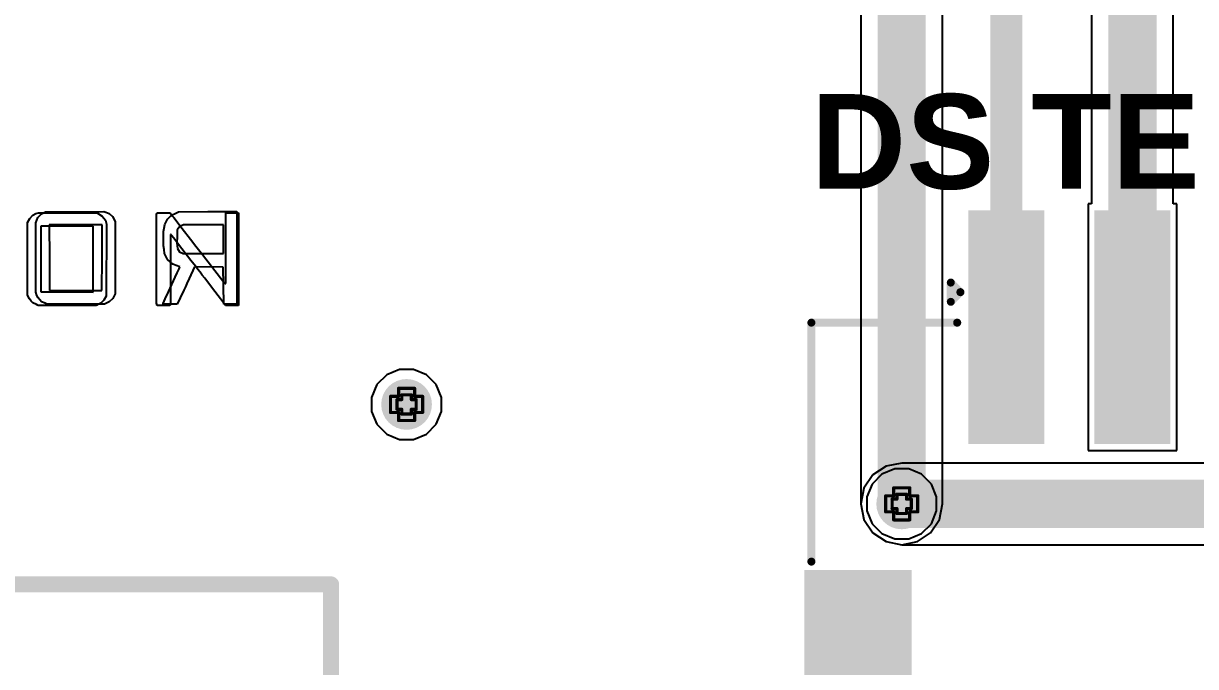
# Model space of a CAD drawing. Header units: inches. Extents: x -7 to 5163, y -3 to 5149.
# Drawn here: x 107.26 to 125.84, y 37.61 to 47.79 of the extents above; entities that cross this region are included whole.
import ezdxf

# ---------------------------------------------------------------- set-up
doc = ezdxf.new("R2010")
doc.units = ezdxf.units.IN
for name, color, linetype in [('Bottom Layer', 5, 'Continuous'), ('Bottom Overlay', 54, 'Continuous'), ('Bottom Solder', 6, 'Continuous'), ('Drill Drawing', 1, 'Continuous'), ('GND', 76, 'Continuous'), ('PWR', 16, 'Continuous'), ('Top Layer', 1, 'Continuous'), ('Top Overlay', 2, 'Continuous'), ('Top Paste', 8, 'Continuous'), ('Top Solder', 216, 'Continuous'), ('Via Holes', 16, 'Continuous')]:
    doc.layers.add(name, color=color, linetype=linetype)
doc.styles.add('Arial', font='', dxfattribs={"height": 0.2})
doc.styles.add('Arial_Bold', font='', dxfattribs={"height": 0.2})
doc.styles.get('Arial').set_extended_font_data('Arial')
doc.styles.get('Arial_Bold').set_extended_font_data('Arial', bold=True)

# ---------------------------------------------------------------- blocks, each defined once
blk = doc.blocks.new('IMPORTED_IMAGE_B_1')
at = {"layer": 'Top Overlay'}
for p, q in [((15.048, -20.631), (15.097, -20.605)), ((15.097, -20.605), (15.137, -20.593)), ((15.137, -20.593), (15.604, -20.595)), ((15.604, -20.595), (16.071, -20.596)), ((16.071, -20.596), (16.148, -20.643)), ((17.007, -20.617), (17.017, -20.592)), ((17.007, -21.32), (17.007, -20.617)), ((17.017, -20.592), (17.226, -20.592)), ((17.226, -20.592), (17.262, -20.643)), ((18.105, -21.714), (18.105, -20.592)), ((18.105, -20.592), (18.309, -20.592)), ((18.309, -20.592), (18.309, -22.059)), ((14.964, -20.745), (14.999, -20.68)), ((14.964, -21.898), (14.964, -20.745)), ((14.999, -20.68), (15.048, -20.631)), ((16.003, -20.804), (15.172, -20.804)), ((15.172, -20.804), (15.172, -20.804)), ((15.172, -20.804), (15.174, -21.324)), ((16.003, -21.847), (16.003, -20.804)), ((16.003, -20.804), (16.003, -20.804)), ((16.148, -20.643), (16.199, -20.71)), ((16.199, -20.71), (16.216, -20.772)), ((16.216, -20.772), (16.211, -21.914)), ((17.262, -20.643), (17.281, -20.667)), ((17.281, -20.667), (17.415, -20.839)), ((17.242, -20.937), (17.227, -20.937)), ((17.227, -20.937), (17.227, -22.034)), ((17.243, -20.949), (17.242, -20.937)), ((17.281, -20.996), (17.243, -20.949)), ((17.415, -20.839), (17.548, -21.012)), ((17.356, -21.092), (17.281, -20.996)), ((17.552, -21.347), (17.356, -21.092)), ((17.548, -21.012), (17.631, -21.119)), ((17.631, -21.119), (17.654, -21.148)), ((17.654, -21.148), (17.736, -21.255)), ((15.174, -21.324), (15.174, -21.324)), ((15.174, -21.324), (15.176, -21.843)), ((17.007, -22.024), (17.007, -21.32)), ((17.623, -21.437), (17.552, -21.347)), ((17.736, -21.255), (17.88, -21.439)), ((17.662, -21.489), (17.623, -21.437)), ((17.697, -21.533), (17.662, -21.489)), ((17.733, -21.578), (17.697, -21.533)), ((17.88, -21.439), (18.023, -21.624)), ((17.772, -21.63), (17.733, -21.578)), ((17.897, -21.792), (17.772, -21.63)), ((18.023, -21.624), (18.091, -21.714)), ((18.091, -21.714), (18.105, -21.714)), ((14.992, -21.957), (14.964, -21.898)), ((15.176, -21.843), (15.176, -21.843)), ((15.176, -21.843), (15.59, -21.845)), ((15.59, -21.845), (15.59, -21.845)), ((15.59, -21.845), (16.003, -21.847)), ((16.003, -21.847), (16.003, -21.847)), ((16.211, -21.914), (16.174, -21.976)), ((18.023, -21.953), (17.897, -21.792)), ((15.02, -21.989), (14.992, -21.957)), ((15.048, -22.02), (15.02, -21.989)), ((15.105, -22.044), (15.048, -22.02)), ((15.132, -22.059), (15.105, -22.044)), ((15.132, -22.059), (15.132, -22.059)), ((16.051, -22.059), (15.132, -22.059)), ((16.078, -22.045), (16.051, -22.059)), ((16.123, -22.024), (16.078, -22.045)), ((16.174, -21.976), (16.123, -22.024)), ((17.017, -22.059), (17.007, -22.024)), ((17.217, -22.059), (17.017, -22.059)), ((17.222, -22.046), (17.217, -22.059)), ((17.227, -22.034), (17.222, -22.046)), ((17.222, -22.046), (17.222, -22.046)), ((18.101, -22.058), (18.023, -21.953)), ((18.309, -22.059), (18.101, -22.058))]:
    blk.add_line(p, q, dxfattribs=at)
blk = doc.blocks.new('IMPORTED_IMAGE_B_2')
at = {"layer": 'Bottom Overlay'}
for p, q in [((15.219, -20.63), (15.283, -20.596)), ((15.283, -20.596), (16.208, -20.594)), ((16.208, -20.594), (16.24, -20.601)), ((16.24, -20.601), (16.291, -20.625)), ((17.278, -20.65), (17.346, -20.618)), ((17.346, -20.618), (17.393, -20.596)), ((17.393, -20.596), (17.854, -20.594)), ((17.854, -20.594), (18.314, -20.591)), ((18.314, -20.591), (18.314, -22.059)), ((15.13, -20.773), (15.162, -20.687)), ((15.13, -21.868), (15.13, -20.773)), ((15.162, -20.687), (15.219, -20.63)), ((16.181, -20.804), (15.342, -20.804)), ((15.342, -20.804), (15.342, -20.804)), ((15.342, -20.804), (15.344, -21.324)), ((16.179, -21.324), (16.181, -20.804)), ((16.181, -20.804), (16.181, -20.804)), ((16.291, -20.625), (16.347, -20.673)), ((16.347, -20.673), (16.385, -20.748)), ((16.385, -20.748), (16.385, -21.894)), ((17.164, -20.854), (17.174, -20.798)), ((17.174, -20.798), (17.217, -20.711)), ((17.217, -20.711), (17.247, -20.681)), ((17.247, -20.681), (17.278, -20.65)), ((17.469, -20.804), (17.413, -20.827)), ((18.103, -20.804), (17.469, -20.804)), ((17.469, -20.804), (17.469, -20.804)), ((18.103, -21.259), (18.103, -20.804)), ((18.103, -20.804), (18.103, -20.804)), ((17.154, -20.91), (17.164, -20.854)), ((17.154, -21.021), (17.154, -20.91)), ((17.367, -20.988), (17.363, -21.093)), ((17.37, -20.883), (17.367, -20.988)), ((17.367, -20.988), (17.367, -20.988)), ((17.413, -20.827), (17.37, -20.883)), ((17.37, -20.883), (17.37, -20.883)), ((17.413, -20.827), (17.413, -20.827)), ((17.154, -21.133), (17.154, -21.021)), ((17.162, -21.194), (17.154, -21.133)), ((17.363, -21.093), (17.363, -21.093)), ((17.363, -21.093), (17.374, -21.18)), ((17.374, -21.18), (17.374, -21.18)), ((17.374, -21.18), (17.409, -21.231)), ((15.344, -21.324), (15.344, -21.324)), ((15.344, -21.324), (15.346, -21.843)), ((16.177, -21.843), (16.179, -21.324)), ((16.179, -21.324), (16.179, -21.324)), ((17.171, -21.255), (17.162, -21.194)), ((17.216, -21.351), (17.171, -21.255)), ((17.3, -21.428), (17.216, -21.351)), ((17.409, -21.231), (17.409, -21.231)), ((17.409, -21.231), (17.463, -21.258)), ((17.463, -21.258), (17.463, -21.258)), ((17.463, -21.258), (17.783, -21.258)), ((17.783, -21.258), (17.783, -21.258)), ((17.783, -21.258), (18.103, -21.259)), ((18.103, -21.259), (18.103, -21.259)), ((17.356, -21.447), (17.3, -21.428)), ((17.412, -21.466), (17.356, -21.447)), ((17.371, -21.565), (17.403, -21.498)), ((17.403, -21.498), (17.412, -21.466)), ((17.647, -21.47), (17.56, -21.655)), ((18.099, -21.474), (17.647, -21.47)), ((18.107, -22.055), (18.099, -21.474)), ((17.285, -21.749), (17.313, -21.69)), ((17.313, -21.69), (17.34, -21.631)), ((17.34, -21.631), (17.371, -21.565)), ((17.524, -21.733), (17.5, -21.784)), ((17.56, -21.655), (17.524, -21.733)), ((15.147, -21.922), (15.13, -21.868)), ((15.165, -21.961), (15.147, -21.922)), ((15.346, -21.843), (15.346, -21.843)), ((15.346, -21.843), (16.177, -21.843)), ((16.177, -21.843), (16.177, -21.843)), ((16.385, -21.894), (16.35, -21.968)), ((17.179, -21.976), (17.232, -21.863)), ((17.232, -21.863), (17.285, -21.749)), ((17.477, -21.835), (17.418, -21.961)), ((17.5, -21.784), (17.477, -21.835)), ((15.22, -22.021), (15.165, -21.961)), ((15.275, -22.044), (15.22, -22.021)), ((15.302, -22.059), (15.275, -22.044)), ((15.302, -22.059), (15.302, -22.059)), ((16.22, -22.059), (15.302, -22.059)), ((16.248, -22.045), (16.22, -22.059)), ((16.294, -22.024), (16.248, -22.045)), ((16.35, -21.968), (16.294, -22.024)), ((17.146, -22.05), (17.179, -21.976)), ((17.146, -22.059), (17.146, -22.05)), ((17.372, -22.059), (17.146, -22.059)), ((17.418, -21.961), (17.372, -22.059)), ((18.11, -22.059), (18.107, -22.055)), ((18.11, -22.059), (18.11, -22.059)), ((18.314, -22.059), (18.11, -22.059))]:
    blk.add_line(p, q, dxfattribs=at)
blk = doc.blocks.new('WAFER_PH2_0_3PWB_70')
at = {"layer": 'Top Layer'}
for points in [[(-2.5, 4.6), (-1.5, 4.6), (-1.5, 1.1), (-2.5, 1.1)], [(-0.5, 4.6), (0.5, 4.6), (0.5, 1.1), (-0.5, 1.1)], [(1.5, 4.6), (2.5, 4.6), (2.5, 1.1), (1.5, 1.1)], [(-5.1, -1.1), (-3.6, -1.1), (-3.6, -4.6), (-5.1, -4.6)], [(3.6, -1.1), (5.1, -1.1), (5.1, -4.6), (3.6, -4.6)]]:
    blk.add_hatch(color=1, dxfattribs=at).paths.add_polyline_path(points)
at = {"layer": 'Top Paste'}
for points in [[(-2.5, 4.6), (-1.5, 4.6), (-1.5, 1.1), (-2.5, 1.1)], [(-0.5, 4.6), (0.5, 4.6), (0.5, 1.1), (-0.5, 1.1)], [(1.5, 4.6), (2.5, 4.6), (2.5, 1.1), (1.5, 1.1)], [(-5.1, -1.1), (-3.6, -1.1), (-3.6, -4.6), (-5.1, -4.6)], [(3.6, -1.1), (5.1, -1.1), (5.1, -4.6), (3.6, -4.6)]]:
    blk.add_hatch(color=8, dxfattribs=at).paths.add_polyline_path(points)
at = {"layer": 'Top Solder'}
for points in [[(-2.602, 4.702), (-1.398, 4.702), (-1.398, 0.998), (-2.602, 0.998)], [(-0.602, 4.702), (0.602, 4.702), (0.602, 0.998), (-0.602, 0.998)], [(1.398, 4.702), (2.602, 4.702), (2.602, 0.998), (1.398, 0.998)], [(-5.202, -0.998), (-3.498, -0.998), (-3.498, -4.702), (-5.202, -4.702)], [(3.498, -0.998), (5.202, -0.998), (5.202, -4.702), (3.498, -4.702)]]:
    blk.add_hatch(color=216, dxfattribs=at).paths.add_polyline_path(points)
at = {"layer": 'Top Overlay'}
for points in [[(-2.88, 3.556, 0.127, 0.127, 0), (-2.727, 3.404, 0.127, 0.127, 0)], [(-2.88, 3.251, 0.127, 0.127, 0), (-2.88, 3.556, 0.127, 0.127, 0)], [(-2.88, 3.251, 0.127, 0.127, 0), (-2.727, 3.404, 0.127, 0.127, 0)], [(-5.089, 2.921, 0.127, 0.127, 0), (-2.778, 2.921, 0.127, 0.127, 0)], [(-5.089, -0.864, 0.127, 0.127, 0), (-5.089, 2.921, 0.127, 0.127, 0)], [(2.778, 2.921, 0.127, 0.127, 0), (5.089, 2.921, 0.127, 0.127, 0)], [(5.089, -0.864, 0.127, 0.127, 0), (5.089, 2.921, 0.127, 0.127, 0)], [(-3.432, -4.775, 0.127, 0.127, 0), (3.473, -4.78, 0.127, 0.127, 0)]]:
    blk.add_lwpolyline(points, format="xyseb", dxfattribs=at)
for points in [[(-2.911, 3.556, 0.0635, 0.0635, 1), (-2.848, 3.556, 0.0635, 0.0635, 1)], [(-2.911, 3.556, 0.0635, 0.0635, 1), (-2.848, 3.556, 0.0635, 0.0635, 1)], [(-2.759, 3.404, 0.0635, 0.0635, 1), (-2.695, 3.404, 0.0635, 0.0635, 1)], [(-2.759, 3.404, 0.0635, 0.0635, 1), (-2.695, 3.404, 0.0635, 0.0635, 1)], [(-2.911, 3.251, 0.0635, 0.0635, 1), (-2.848, 3.251, 0.0635, 0.0635, 1)], [(-2.911, 3.251, 0.0635, 0.0635, 1), (-2.848, 3.251, 0.0635, 0.0635, 1)], [(-5.121, 2.921, 0.0635, 0.0635, 1), (-5.058, 2.921, 0.0635, 0.0635, 1)], [(-5.121, 2.921, 0.0635, 0.0635, 1), (-5.058, 2.921, 0.0635, 0.0635, 1)], [(-2.81, 2.921, 0.0635, 0.0635, 1), (-2.746, 2.921, 0.0635, 0.0635, 1)], [(2.746, 2.921, 0.0635, 0.0635, 1), (2.81, 2.921, 0.0635, 0.0635, 1)], [(5.058, 2.921, 0.0635, 0.0635, 1), (5.121, 2.921, 0.0635, 0.0635, 1)], [(5.058, 2.921, 0.0635, 0.0635, 1), (5.121, 2.921, 0.0635, 0.0635, 1)], [(-5.121, -0.864, 0.0635, 0.0635, 1), (-5.058, -0.864, 0.0635, 0.0635, 1)], [(5.058, -0.864, 0.0635, 0.0635, 1), (5.121, -0.864, 0.0635, 0.0635, 1)], [(-3.464, -4.775, 0.0635, 0.0635, 1), (-3.4, -4.775, 0.0635, 0.0635, 1)], [(3.441, -4.78, 0.0635, 0.0635, 1), (3.505, -4.78, 0.0635, 0.0635, 1)]]:
    blk.add_lwpolyline(points, format="xyseb", close=True, dxfattribs=at)
at = {"layer": 'Top Overlay', "style": 'Arial'}
blk.add_text('PCB Edge', height=1.2, rotation=360, dxfattribs=at).set_placement((-2.229, -4.138))

msp = doc.modelspace()

# ---------------------------------------------------------------- hatches: boundary and pattern name
at = {"layer": 'Bottom Layer'}
h = msp.add_hatch(color=5, dxfattribs=at)
edge = h.paths.add_edge_path()
edge.add_arc((113.335, 41.758), 0.3, 0, 360)
h = msp.add_hatch(color=5, dxfattribs=at)
edge = h.paths.add_edge_path()
edge.add_arc((121.183, 40.183), 0.3, 0, 360)
at = {"layer": 'Bottom Solder'}
h = msp.add_hatch(color=6, dxfattribs=at)
edge = h.paths.add_edge_path()
edge.add_arc((113.335, 41.758), 0.402, 0, 360)
h = msp.add_hatch(color=6, dxfattribs=at)
edge = h.paths.add_edge_path()
edge.add_arc((121.183, 40.183), 0.402, 0, 360)
at = {"layer": 'GND'}
h = msp.add_hatch(color=76, dxfattribs=at)
edge = h.paths.add_edge_path()
edge.add_arc((113.335, 41.758), 0.3, 0, 360)
h = msp.add_hatch(color=76, dxfattribs=at)
edge = h.paths.add_edge_path()
edge.add_arc((121.183, 40.183), 0.3, 0, 360)
at = {"layer": 'PWR'}
h = msp.add_hatch(color=16, dxfattribs=at)
edge = h.paths.add_edge_path()
edge.add_arc((113.335, 41.758), 0.3, 0, 360)
h = msp.add_hatch(color=16, dxfattribs=at)
edge = h.paths.add_edge_path()
edge.add_arc((121.183, 40.183), 0.3, 0, 360)
at = {"layer": 'Top Layer'}
h = msp.add_hatch(color=1, dxfattribs=at)
edge = h.paths.add_edge_path()
edge.add_arc((113.335, 41.758), 0.3, 0, 360)
h = msp.add_hatch(color=1, dxfattribs=at)
edge = h.paths.add_edge_path()
edge.add_arc((121.183, 40.183), 0.3, 0, 360)
at = {"layer": 'Top Solder'}
h = msp.add_hatch(color=216, dxfattribs=at)
edge = h.paths.add_edge_path()
edge.add_arc((113.335, 41.758), 0.402, 0, 360)
h = msp.add_hatch(color=216, dxfattribs=at)
edge = h.paths.add_edge_path()
edge.add_arc((121.183, 40.183), 0.402, 0, 360)
at = {"layer": 'Via Holes'}
h = msp.add_hatch(color=7, dxfattribs=at)
edge = h.paths.add_edge_path()
edge.add_arc((113.335, 41.758), 0.15, 0, 360)
h = msp.add_hatch(color=7, dxfattribs=at)
edge = h.paths.add_edge_path()
edge.add_arc((121.183, 40.183), 0.15, 0, 360)

# ---------------------------------------------------------------- linework, layer by layer
at = {"layer": 'Bottom Layer'}
for p, q in [((121.831, 40.183), (121.831, 118.109)), ((120.536, 85.093), (120.536, 40.183)), ((120.536, 40.183), (120.585, 39.935)), ((121.782, 39.935), (121.831, 40.183)), ((120.585, 39.935), (120.726, 39.725)), ((121.641, 39.725), (121.782, 39.935)), ((120.726, 39.725), (120.936, 39.585)), ((120.936, 39.585), (121.183, 39.535)), ((121.183, 39.535), (121.431, 39.585)), ((121.431, 39.585), (121.641, 39.725))]:
    msp.add_line(p, q, dxfattribs=at)
msp.add_lwpolyline([(121.183, 40.183, 0.762, 0.762, 0), (121.183, 118.109, 0.762, 0.762, 0)], format="xyseb", dxfattribs=at)
msp.add_lwpolyline([(120.993, 40.183, 0.381, 0.381, 1), (121.374, 40.183, 0.381, 0.381, 1)], format="xyseb", close=True, dxfattribs=at)
at = {"layer": 'Drill Drawing'}
for points in [[(113.208, 41.885, 0.0508, 0.0508, 0), (113.208, 42.012, 0.0508, 0.0508, 0)], [(113.208, 42.012, 0.0508, 0.0508, 0), (113.462, 42.012, 0.0508, 0.0508, 0)], [(113.462, 41.885, 0.0508, 0.0508, 0), (113.462, 42.012, 0.0508, 0.0508, 0)], [(113.081, 41.631, 0.0508, 0.0508, 0), (113.081, 41.885, 0.0508, 0.0508, 0)], [(113.081, 41.885, 0.0508, 0.0508, 0), (113.208, 41.885, 0.0508, 0.0508, 0)], [(113.182, 41.681, 0.0508, 0.0508, 0), (113.182, 41.834, 0.0508, 0.0508, 0)], [(113.182, 41.834, 0.0508, 0.0508, 0), (113.259, 41.834, 0.0508, 0.0508, 0)], [(113.259, 41.834, 0.0508, 0.0508, 0), (113.259, 41.91, 0.0508, 0.0508, 0)], [(113.259, 41.91, 0.0508, 0.0508, 0), (113.411, 41.91, 0.0508, 0.0508, 0)], [(113.411, 41.834, 0.0508, 0.0508, 0), (113.411, 41.91, 0.0508, 0.0508, 0)], [(113.411, 41.834, 0.0508, 0.0508, 0), (113.487, 41.834, 0.0508, 0.0508, 0)], [(113.462, 41.885, 0.0508, 0.0508, 0), (113.589, 41.885, 0.0508, 0.0508, 0)], [(113.487, 41.681, 0.0508, 0.0508, 0), (113.487, 41.834, 0.0508, 0.0508, 0)], [(113.589, 41.631, 0.0508, 0.0508, 0), (113.589, 41.885, 0.0508, 0.0508, 0)], [(113.081, 41.631, 0.0508, 0.0508, 0), (113.208, 41.631, 0.0508, 0.0508, 0)], [(113.182, 41.681, 0.0508, 0.0508, 0), (113.259, 41.681, 0.0508, 0.0508, 0)], [(113.208, 41.504, 0.0508, 0.0508, 0), (113.208, 41.631, 0.0508, 0.0508, 0)], [(113.259, 41.605, 0.0508, 0.0508, 0), (113.259, 41.681, 0.0508, 0.0508, 0)], [(113.259, 41.605, 0.0508, 0.0508, 0), (113.411, 41.605, 0.0508, 0.0508, 0)], [(113.411, 41.681, 0.0508, 0.0508, 0), (113.487, 41.681, 0.0508, 0.0508, 0)], [(113.411, 41.605, 0.0508, 0.0508, 0), (113.411, 41.681, 0.0508, 0.0508, 0)], [(113.462, 41.631, 0.0508, 0.0508, 0), (113.589, 41.631, 0.0508, 0.0508, 0)], [(113.462, 41.504, 0.0508, 0.0508, 0), (113.462, 41.631, 0.0508, 0.0508, 0)], [(113.208, 41.504, 0.0508, 0.0508, 0), (113.462, 41.504, 0.0508, 0.0508, 0)], [(120.929, 40.056, 0.0508, 0.0508, 0), (120.929, 40.31, 0.0508, 0.0508, 0)], [(120.929, 40.31, 0.0508, 0.0508, 0), (121.056, 40.31, 0.0508, 0.0508, 0)], [(121.056, 40.31, 0.0508, 0.0508, 0), (121.056, 40.437, 0.0508, 0.0508, 0)], [(121.056, 40.437, 0.0508, 0.0508, 0), (121.31, 40.437, 0.0508, 0.0508, 0)], [(121.107, 40.259, 0.0508, 0.0508, 0), (121.107, 40.335, 0.0508, 0.0508, 0)], [(121.107, 40.335, 0.0508, 0.0508, 0), (121.26, 40.335, 0.0508, 0.0508, 0)], [(121.26, 40.259, 0.0508, 0.0508, 0), (121.26, 40.335, 0.0508, 0.0508, 0)], [(121.31, 40.31, 0.0508, 0.0508, 0), (121.31, 40.437, 0.0508, 0.0508, 0)], [(121.31, 40.31, 0.0508, 0.0508, 0), (121.437, 40.31, 0.0508, 0.0508, 0)], [(121.437, 40.056, 0.0508, 0.0508, 0), (121.437, 40.31, 0.0508, 0.0508, 0)], [(121.031, 40.107, 0.0508, 0.0508, 0), (121.031, 40.259, 0.0508, 0.0508, 0)], [(121.031, 40.259, 0.0508, 0.0508, 0), (121.107, 40.259, 0.0508, 0.0508, 0)], [(121.031, 40.107, 0.0508, 0.0508, 0), (121.107, 40.107, 0.0508, 0.0508, 0)], [(121.107, 40.03, 0.0508, 0.0508, 0), (121.107, 40.107, 0.0508, 0.0508, 0)], [(121.26, 40.259, 0.0508, 0.0508, 0), (121.336, 40.259, 0.0508, 0.0508, 0)], [(121.26, 40.107, 0.0508, 0.0508, 0), (121.336, 40.107, 0.0508, 0.0508, 0)], [(121.26, 40.03, 0.0508, 0.0508, 0), (121.26, 40.107, 0.0508, 0.0508, 0)], [(121.336, 40.107, 0.0508, 0.0508, 0), (121.336, 40.259, 0.0508, 0.0508, 0)], [(120.929, 40.056, 0.0508, 0.0508, 0), (121.056, 40.056, 0.0508, 0.0508, 0)], [(121.056, 39.929, 0.0508, 0.0508, 0), (121.056, 40.056, 0.0508, 0.0508, 0)], [(121.056, 39.929, 0.0508, 0.0508, 0), (121.31, 39.929, 0.0508, 0.0508, 0)], [(121.107, 40.03, 0.0508, 0.0508, 0), (121.26, 40.03, 0.0508, 0.0508, 0)], [(121.31, 40.056, 0.0508, 0.0508, 0), (121.437, 40.056, 0.0508, 0.0508, 0)], [(121.31, 39.929, 0.0508, 0.0508, 0), (121.31, 40.056, 0.0508, 0.0508, 0)]]:
    msp.add_lwpolyline(points, format="xyseb", dxfattribs=at)
for points in [[(113.195, 42.012, 0.0254, 0.0254, 1), (113.221, 42.012, 0.0254, 0.0254, 1)], [(113.195, 42.012, 0.0254, 0.0254, 1), (113.221, 42.012, 0.0254, 0.0254, 1)], [(113.449, 42.012, 0.0254, 0.0254, 1), (113.475, 42.012, 0.0254, 0.0254, 1)], [(113.449, 42.012, 0.0254, 0.0254, 1), (113.475, 42.012, 0.0254, 0.0254, 1)], [(113.068, 41.885, 0.0254, 0.0254, 1), (113.094, 41.885, 0.0254, 0.0254, 1)], [(113.068, 41.885, 0.0254, 0.0254, 1), (113.094, 41.885, 0.0254, 0.0254, 1)], [(113.17, 41.834, 0.0254, 0.0254, 1), (113.195, 41.834, 0.0254, 0.0254, 1)], [(113.17, 41.834, 0.0254, 0.0254, 1), (113.195, 41.834, 0.0254, 0.0254, 1)], [(113.195, 41.885, 0.0254, 0.0254, 1), (113.221, 41.885, 0.0254, 0.0254, 1)], [(113.195, 41.885, 0.0254, 0.0254, 1), (113.221, 41.885, 0.0254, 0.0254, 1)], [(113.246, 41.91, 0.0254, 0.0254, 1), (113.271, 41.91, 0.0254, 0.0254, 1)], [(113.246, 41.91, 0.0254, 0.0254, 1), (113.271, 41.91, 0.0254, 0.0254, 1)], [(113.246, 41.834, 0.0254, 0.0254, 1), (113.271, 41.834, 0.0254, 0.0254, 1)], [(113.246, 41.834, 0.0254, 0.0254, 1), (113.271, 41.834, 0.0254, 0.0254, 1)], [(113.398, 41.91, 0.0254, 0.0254, 1), (113.424, 41.91, 0.0254, 0.0254, 1)], [(113.398, 41.91, 0.0254, 0.0254, 1), (113.424, 41.91, 0.0254, 0.0254, 1)], [(113.398, 41.834, 0.0254, 0.0254, 1), (113.424, 41.834, 0.0254, 0.0254, 1)], [(113.398, 41.834, 0.0254, 0.0254, 1), (113.424, 41.834, 0.0254, 0.0254, 1)], [(113.449, 41.885, 0.0254, 0.0254, 1), (113.475, 41.885, 0.0254, 0.0254, 1)], [(113.449, 41.885, 0.0254, 0.0254, 1), (113.475, 41.885, 0.0254, 0.0254, 1)], [(113.475, 41.834, 0.0254, 0.0254, 1), (113.5, 41.834, 0.0254, 0.0254, 1)], [(113.475, 41.834, 0.0254, 0.0254, 1), (113.5, 41.834, 0.0254, 0.0254, 1)], [(113.576, 41.885, 0.0254, 0.0254, 1), (113.602, 41.885, 0.0254, 0.0254, 1)], [(113.576, 41.885, 0.0254, 0.0254, 1), (113.602, 41.885, 0.0254, 0.0254, 1)], [(113.068, 41.631, 0.0254, 0.0254, 1), (113.094, 41.631, 0.0254, 0.0254, 1)], [(113.068, 41.631, 0.0254, 0.0254, 1), (113.094, 41.631, 0.0254, 0.0254, 1)], [(113.17, 41.681, 0.0254, 0.0254, 1), (113.195, 41.681, 0.0254, 0.0254, 1)], [(113.17, 41.681, 0.0254, 0.0254, 1), (113.195, 41.681, 0.0254, 0.0254, 1)], [(113.195, 41.631, 0.0254, 0.0254, 1), (113.221, 41.631, 0.0254, 0.0254, 1)], [(113.195, 41.631, 0.0254, 0.0254, 1), (113.221, 41.631, 0.0254, 0.0254, 1)], [(113.246, 41.681, 0.0254, 0.0254, 1), (113.271, 41.681, 0.0254, 0.0254, 1)], [(113.246, 41.681, 0.0254, 0.0254, 1), (113.271, 41.681, 0.0254, 0.0254, 1)], [(113.246, 41.605, 0.0254, 0.0254, 1), (113.271, 41.605, 0.0254, 0.0254, 1)], [(113.246, 41.605, 0.0254, 0.0254, 1), (113.271, 41.605, 0.0254, 0.0254, 1)], [(113.398, 41.681, 0.0254, 0.0254, 1), (113.424, 41.681, 0.0254, 0.0254, 1)], [(113.398, 41.681, 0.0254, 0.0254, 1), (113.424, 41.681, 0.0254, 0.0254, 1)], [(113.398, 41.605, 0.0254, 0.0254, 1), (113.424, 41.605, 0.0254, 0.0254, 1)], [(113.398, 41.605, 0.0254, 0.0254, 1), (113.424, 41.605, 0.0254, 0.0254, 1)], [(113.449, 41.631, 0.0254, 0.0254, 1), (113.475, 41.631, 0.0254, 0.0254, 1)], [(113.449, 41.631, 0.0254, 0.0254, 1), (113.475, 41.631, 0.0254, 0.0254, 1)], [(113.475, 41.681, 0.0254, 0.0254, 1), (113.5, 41.681, 0.0254, 0.0254, 1)], [(113.475, 41.681, 0.0254, 0.0254, 1), (113.5, 41.681, 0.0254, 0.0254, 1)], [(113.576, 41.631, 0.0254, 0.0254, 1), (113.602, 41.631, 0.0254, 0.0254, 1)], [(113.576, 41.631, 0.0254, 0.0254, 1), (113.602, 41.631, 0.0254, 0.0254, 1)], [(113.195, 41.504, 0.0254, 0.0254, 1), (113.221, 41.504, 0.0254, 0.0254, 1)], [(113.195, 41.504, 0.0254, 0.0254, 1), (113.221, 41.504, 0.0254, 0.0254, 1)], [(113.449, 41.504, 0.0254, 0.0254, 1), (113.475, 41.504, 0.0254, 0.0254, 1)], [(113.449, 41.504, 0.0254, 0.0254, 1), (113.475, 41.504, 0.0254, 0.0254, 1)], [(120.917, 40.31, 0.0254, 0.0254, 1), (120.942, 40.31, 0.0254, 0.0254, 1)], [(120.917, 40.31, 0.0254, 0.0254, 1), (120.942, 40.31, 0.0254, 0.0254, 1)], [(121.044, 40.437, 0.0254, 0.0254, 1), (121.069, 40.437, 0.0254, 0.0254, 1)], [(121.044, 40.437, 0.0254, 0.0254, 1), (121.069, 40.437, 0.0254, 0.0254, 1)], [(121.044, 40.31, 0.0254, 0.0254, 1), (121.069, 40.31, 0.0254, 0.0254, 1)], [(121.044, 40.31, 0.0254, 0.0254, 1), (121.069, 40.31, 0.0254, 0.0254, 1)], [(121.094, 40.335, 0.0254, 0.0254, 1), (121.12, 40.335, 0.0254, 0.0254, 1)], [(121.094, 40.335, 0.0254, 0.0254, 1), (121.12, 40.335, 0.0254, 0.0254, 1)], [(121.247, 40.335, 0.0254, 0.0254, 1), (121.272, 40.335, 0.0254, 0.0254, 1)], [(121.247, 40.335, 0.0254, 0.0254, 1), (121.272, 40.335, 0.0254, 0.0254, 1)], [(121.298, 40.437, 0.0254, 0.0254, 1), (121.323, 40.437, 0.0254, 0.0254, 1)], [(121.298, 40.437, 0.0254, 0.0254, 1), (121.323, 40.437, 0.0254, 0.0254, 1)], [(121.298, 40.31, 0.0254, 0.0254, 1), (121.323, 40.31, 0.0254, 0.0254, 1)], [(121.298, 40.31, 0.0254, 0.0254, 1), (121.323, 40.31, 0.0254, 0.0254, 1)], [(121.425, 40.31, 0.0254, 0.0254, 1), (121.45, 40.31, 0.0254, 0.0254, 1)], [(121.425, 40.31, 0.0254, 0.0254, 1), (121.45, 40.31, 0.0254, 0.0254, 1)], [(121.018, 40.259, 0.0254, 0.0254, 1), (121.044, 40.259, 0.0254, 0.0254, 1)], [(121.018, 40.259, 0.0254, 0.0254, 1), (121.044, 40.259, 0.0254, 0.0254, 1)], [(121.018, 40.107, 0.0254, 0.0254, 1), (121.044, 40.107, 0.0254, 0.0254, 1)], [(121.018, 40.107, 0.0254, 0.0254, 1), (121.044, 40.107, 0.0254, 0.0254, 1)], [(121.094, 40.259, 0.0254, 0.0254, 1), (121.12, 40.259, 0.0254, 0.0254, 1)], [(121.094, 40.259, 0.0254, 0.0254, 1), (121.12, 40.259, 0.0254, 0.0254, 1)], [(121.094, 40.107, 0.0254, 0.0254, 1), (121.12, 40.107, 0.0254, 0.0254, 1)], [(121.094, 40.107, 0.0254, 0.0254, 1), (121.12, 40.107, 0.0254, 0.0254, 1)], [(121.247, 40.259, 0.0254, 0.0254, 1), (121.272, 40.259, 0.0254, 0.0254, 1)], [(121.247, 40.259, 0.0254, 0.0254, 1), (121.272, 40.259, 0.0254, 0.0254, 1)], [(121.247, 40.107, 0.0254, 0.0254, 1), (121.272, 40.107, 0.0254, 0.0254, 1)], [(121.247, 40.107, 0.0254, 0.0254, 1), (121.272, 40.107, 0.0254, 0.0254, 1)], [(121.323, 40.259, 0.0254, 0.0254, 1), (121.348, 40.259, 0.0254, 0.0254, 1)], [(121.323, 40.259, 0.0254, 0.0254, 1), (121.348, 40.259, 0.0254, 0.0254, 1)], [(121.323, 40.107, 0.0254, 0.0254, 1), (121.348, 40.107, 0.0254, 0.0254, 1)], [(121.323, 40.107, 0.0254, 0.0254, 1), (121.348, 40.107, 0.0254, 0.0254, 1)], [(120.917, 40.056, 0.0254, 0.0254, 1), (120.942, 40.056, 0.0254, 0.0254, 1)], [(120.917, 40.056, 0.0254, 0.0254, 1), (120.942, 40.056, 0.0254, 0.0254, 1)], [(121.044, 40.056, 0.0254, 0.0254, 1), (121.069, 40.056, 0.0254, 0.0254, 1)], [(121.044, 40.056, 0.0254, 0.0254, 1), (121.069, 40.056, 0.0254, 0.0254, 1)], [(121.044, 39.929, 0.0254, 0.0254, 1), (121.069, 39.929, 0.0254, 0.0254, 1)], [(121.044, 39.929, 0.0254, 0.0254, 1), (121.069, 39.929, 0.0254, 0.0254, 1)], [(121.094, 40.03, 0.0254, 0.0254, 1), (121.12, 40.03, 0.0254, 0.0254, 1)], [(121.094, 40.03, 0.0254, 0.0254, 1), (121.12, 40.03, 0.0254, 0.0254, 1)], [(121.247, 40.03, 0.0254, 0.0254, 1), (121.272, 40.03, 0.0254, 0.0254, 1)], [(121.247, 40.03, 0.0254, 0.0254, 1), (121.272, 40.03, 0.0254, 0.0254, 1)], [(121.298, 40.056, 0.0254, 0.0254, 1), (121.323, 40.056, 0.0254, 0.0254, 1)], [(121.298, 40.056, 0.0254, 0.0254, 1), (121.323, 40.056, 0.0254, 0.0254, 1)], [(121.298, 39.929, 0.0254, 0.0254, 1), (121.323, 39.929, 0.0254, 0.0254, 1)], [(121.298, 39.929, 0.0254, 0.0254, 1), (121.323, 39.929, 0.0254, 0.0254, 1)], [(121.425, 40.056, 0.0254, 0.0254, 1), (121.45, 40.056, 0.0254, 0.0254, 1)], [(121.425, 40.056, 0.0254, 0.0254, 1), (121.45, 40.056, 0.0254, 0.0254, 1)]]:
    msp.add_lwpolyline(points, format="xyseb", close=True, dxfattribs=at)
at = {"layer": 'GND'}
for p, q in [((121.073, 40.737), (120.87, 40.652)), ((121.294, 40.737), (121.073, 40.737)), ((121.497, 40.652), (121.294, 40.737)), ((120.87, 40.652), (120.714, 40.497)), ((121.653, 40.497), (121.497, 40.652)), ((120.714, 40.497), (120.629, 40.293)), ((121.737, 40.293), (121.653, 40.497)), ((120.629, 40.293), (120.629, 40.073)), ((121.737, 40.073), (121.737, 40.293)), ((120.629, 40.073), (120.714, 39.869)), ((121.653, 39.869), (121.737, 40.073)), ((120.714, 39.869), (120.87, 39.713)), ((121.497, 39.713), (121.653, 39.869)), ((120.87, 39.713), (121.073, 39.629)), ((121.073, 39.629), (121.294, 39.629)), ((121.294, 39.629), (121.497, 39.713))]:
    msp.add_line(p, q, dxfattribs=at)
at = {"layer": 'PWR'}
for p, q in [((113.021, 42.227), (112.865, 42.071)), ((113.225, 42.312), (113.021, 42.227)), ((113.445, 42.312), (113.225, 42.312)), ((113.649, 42.227), (113.445, 42.312)), ((113.804, 42.071), (113.649, 42.227)), ((112.865, 42.071), (112.781, 41.868)), ((113.889, 41.868), (113.804, 42.071)), ((112.781, 41.868), (112.781, 41.647)), ((113.889, 41.647), (113.889, 41.868)), ((112.781, 41.647), (112.865, 41.444)), ((113.804, 41.444), (113.889, 41.647)), ((112.865, 41.444), (113.021, 41.288)), ((113.649, 41.288), (113.804, 41.444)), ((113.021, 41.288), (113.225, 41.204)), ((113.445, 41.204), (113.649, 41.288)), ((113.225, 41.204), (113.445, 41.204)), ((121.073, 40.737), (120.87, 40.652)), ((121.294, 40.737), (121.073, 40.737)), ((121.497, 40.652), (121.294, 40.737)), ((120.87, 40.652), (120.714, 40.497)), ((121.653, 40.497), (121.497, 40.652)), ((120.714, 40.497), (120.629, 40.293)), ((121.737, 40.293), (121.653, 40.497)), ((120.629, 40.293), (120.629, 40.073)), ((121.737, 40.073), (121.737, 40.293)), ((120.629, 40.073), (120.714, 39.869)), ((121.653, 39.869), (121.737, 40.073)), ((120.714, 39.869), (120.87, 39.713)), ((121.497, 39.713), (121.653, 39.869)), ((120.87, 39.713), (121.073, 39.629)), ((121.073, 39.629), (121.294, 39.629)), ((121.294, 39.629), (121.497, 39.713))]:
    msp.add_line(p, q, dxfattribs=at)
at = {"layer": 'Top Layer'}
for p, q in [((125.488, 44.935), (125.488, 50.648)), ((124.194, 50.379), (124.194, 44.935)), ((124.194, 44.935), (124.138, 44.935)), ((124.138, 44.935), (124.138, 41.029)), ((125.544, 44.935), (125.488, 44.935)), ((125.544, 41.029), (125.544, 44.935)), ((124.138, 41.029), (125.544, 41.029)), ((120.936, 40.781), (120.726, 40.641)), ((121.183, 40.83), (120.936, 40.781)), ((150.193, 40.83), (121.183, 40.83)), ((120.726, 40.641), (120.585, 40.431)), ((120.585, 40.431), (120.536, 40.183)), ((120.536, 40.183), (120.585, 39.935)), ((120.585, 39.935), (120.726, 39.725)), ((120.726, 39.725), (120.936, 39.585)), ((120.936, 39.585), (121.183, 39.535)), ((121.183, 39.535), (149.925, 39.535))]:
    msp.add_line(p, q, dxfattribs=at)
for points in [[(124.841, 42.982, 0.762, 0.762, 0), (124.841, 50.648, 0.762, 0.762, 0)], [(122.841, 42.982, 0.508, 0.508, 0), (122.841, 49.701, 0.508, 0.508, 0)], [(121.183, 40.183, 0.762, 0.762, 0), (150.193, 40.183, 0.762, 0.762, 0)]]:
    msp.add_lwpolyline(points, format="xyseb", dxfattribs=at)
for points in [[(124.651, 42.982, 0.381, 0.381, 1), (125.032, 42.982, 0.381, 0.381, 1)], [(122.714, 42.982, 0.254, 0.254, 1), (122.968, 42.982, 0.254, 0.254, 1)], [(120.993, 40.183, 0.381, 0.381, 1), (121.374, 40.183, 0.381, 0.381, 1)]]:
    msp.add_lwpolyline(points, format="xyseb", close=True, dxfattribs=at)
at = {"layer": 'Top Overlay'}
for points in [[(80.139, 38.907, 0.254, 0.254, 0), (112.139, 38.907, 0.254, 0.254, 0)], [(112.139, -3.093, 0.254, 0.254, 0), (112.139, 38.907, 0.254, 0.254, 0)]]:
    msp.add_lwpolyline(points, format="xyseb", dxfattribs=at)
msp.add_lwpolyline([(112.075, 38.907, 0.127, 0.127, 1), (112.202, 38.907, 0.127, 0.127, 1)], format="xyseb", close=True, dxfattribs=at)
msp.add_lwpolyline([(112.075, 38.907, 0.127, 0.127, 1), (112.202, 38.907, 0.127, 0.127, 1)], format="xyseb", close=True, dxfattribs=at)

# ---------------------------------------------------------------- block references
for name, p in [('IMPORTED_IMAGE_B_2', (92.329, 65.405)), ('IMPORTED_IMAGE_B_1', (92.364, 65.385)), ('WAFER_PH2_0_3PWB_70', (124.841, 40.132))]:
    msp.add_blockref(name, p)

# ---------------------------------------------------------------- texts
at = {"layer": 'Top Overlay', "style": 'Arial_Bold'}
msp.add_text('DS TEMP', height=1.5, rotation=360, dxfattribs=at).set_placement((119.741, 45.173))

doc.saveas('drawing.dxf')
